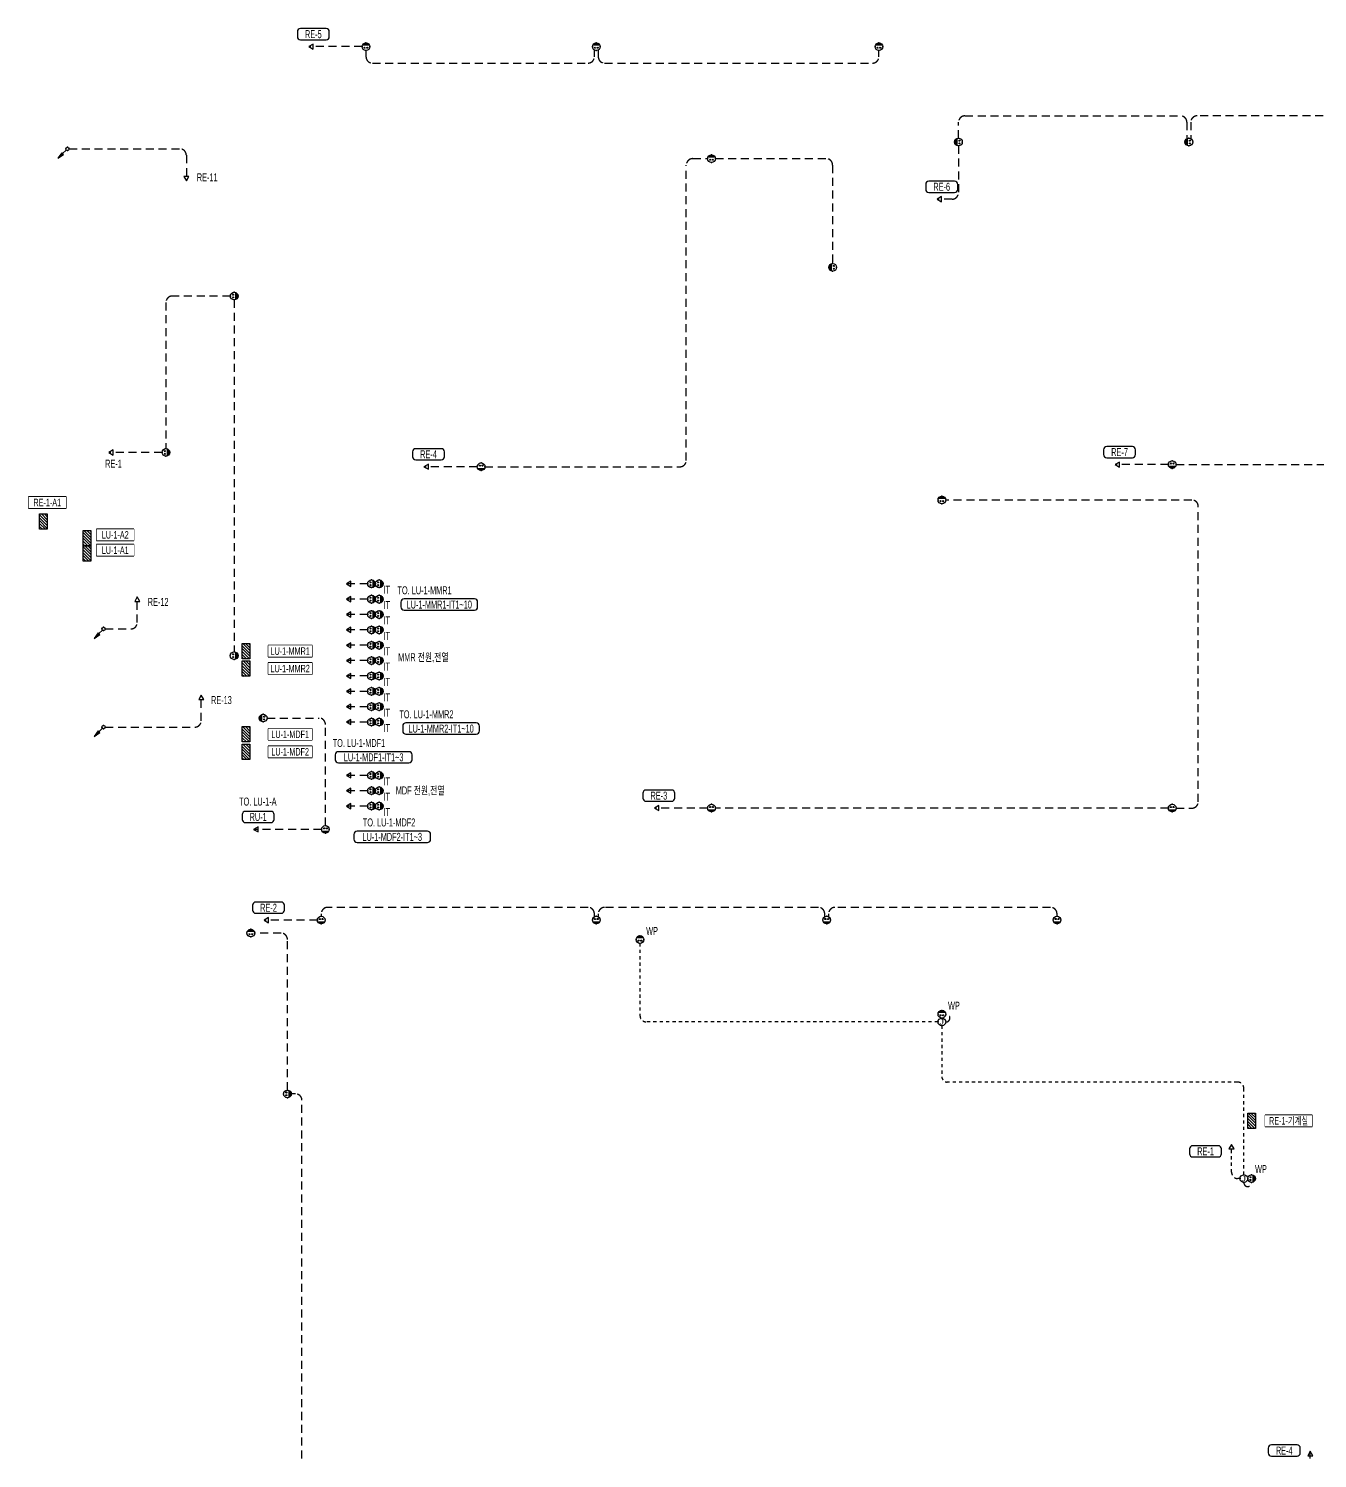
# Model space of a CAD drawing. Header units: millimetres. Extents: x 35956 to 501590, y -530175 to 881740.
# Drawn here: x 266632 to 327058, y -348850 to -281834 of the extents above; entities that cross this region are included whole.
import ezdxf
from ezdxf.enums import TextEntityAlignment as Align

# ---------------------------------------------------------------- set-up
doc = ezdxf.new("R2010")
doc.units = ezdxf.units.MM
doc.header["$LTSCALE"] = 150
doc.set_wipeout_variables(frame=1)
doc.linetypes.add('D1', pattern=[3, 1, -1, 1])
doc.linetypes.add('D2', pattern=[6.5, 2.5, -1.5, 2.5])
doc.layers.get('Defpoints').update_dxf_attribs({"color": 161})
for name, color, linetype in [('------01 Distribution Panel', 3, 'Continuous'), ('------01 Distribution Panel_UPS_Emgency', 232, 'Continuous'), ('------06 Receptacle', 6, 'Continuous'), ('-----20 General Symbol', 3, 'Continuous'), ('-----22 Embeded in Floor', 4, 'D2'), ('-----23 Concealed or Exposed Wire', 4, 'D1')]:
    doc.layers.add(name, color=color, linetype=linetype)
doc.styles.add('ELEC', font='Dotum.ttf')

# ---------------------------------------------------------------- blocks, each defined once
blk = doc.blocks.new('B02')
h = blk.add_hatch(color=256)
h.paths.add_polyline_path([(-136, 86, 0.632456), (136, 86)])
h.paths.add_polyline_path([(-75, 193, 1), (-32, 193, 1)])
h.paths.add_polyline_path([(32, 193, 1), (75, 193, 1)])
blk.add_line((-136, 86), (136, 86))
at = {"linetype": 'Continuous'}
blk.add_circle((0, 150), 150, dxfattribs=at)
for centre in [(-54, 193), (54, 193)]:
    blk.add_circle(centre, 21.4)
for p in [(-150, 150), (0, 300), (0, 0), (150, 150)]:
    blk.add_point(p)
blk = doc.blocks.new('O04')
blk.add_circle((0, 0), 150)
for p in [(-150, 0), (0, 150), (150, 0), (0, -150)]:
    blk.add_point(p)
at = {"style": 'ELEC'}
blk.add_text('J', height=214, dxfattribs=at).set_placement((0, 0), align=Align.MIDDLE)
blk = doc.blocks.new('A02')
h = blk.add_hatch()
h.set_pattern_fill('ANSI31', color=256, scale=25, style=0)
h.set_pattern_definition([(45, (-2000, -19200), (-56.1266, 56.1266), [])])
h.paths.add_polyline_path([(-300, 300), (-300, 0), (300, 0), (300, 300)])
blk.add_lwpolyline([(300, 0), (-300, 0), (-300, 300), (300, 300)], close=True)
blk = doc.blocks.new('O07')
blk.add_lwpolyline([(-173, -100), (0, 0), (-173, 100)], close=True)
blk = doc.blocks.new('O01')
blk.add_hatch(color=256).paths.add_polyline_path([(-149, -218), (-218, -149), (-368, -368)])
blk.add_line((-46, -46), (-184, -184))
blk.add_lwpolyline([(-368, -368), (-149, -218), (-218, -149), (-368, -368)])
blk.add_circle((0, 0), 65)
for p in [(-65, 0), (-65, 0), (0, 65), (0, 65), (65, 0), (65, 0), (0, -65), (0, -65)]:
    blk.add_point(p)

msp = doc.modelspace()

# ---------------------------------------------------------------- linework, layer by layer
at = {"layer": '------01 Distribution Panel', "color": 1, "elevation": 0}
for points in [[(266632, -304308), (268386, -304308), (268386, -303783), (266632, -303783)], [(269818, -306545), (271573, -306545), (271573, -306020), (269818, -306020)], [(277868, -311273), (279923, -311273), (279923, -310748), (277868, -310748)], [(277868, -315173), (279923, -315173), (279923, -314648), (277868, -314648)], [(324603, -333288), (326808, -333288), (326808, -332763), (324603, -332763)]]:
    msp.add_lwpolyline(points, close=True, dxfattribs=at)
at = {"layer": '-----22 Embeded in Floor'}
for p, q in [((268528, -287472), (273728, -287472)), ((274028, -287772), (274028, -288972)), ((282530, -307857), (281530, -307857)), ((271728, -309672), (271728, -308472)), ((282530, -308577), (281530, -308577)), ((282530, -309297), (281530, -309297)), ((270228, -309972), (271428, -309972)), ((282530, -310017), (281530, -310017)), ((282530, -310737), (281530, -310737)), ((282530, -311457), (281530, -311457)), ((282530, -312177), (281530, -312177)), ((282530, -312897), (281530, -312897)), ((274728, -314272), (274728, -313072)), ((282530, -313617), (281530, -313617)), ((277810, -314150), (280250, -314150)), ((270228, -314572), (274428, -314572)), ((280550, -319190), (280550, -314450)), ((282530, -314337), (281530, -314337)), ((282530, -316837), (281530, -316837)), ((282530, -317557), (281530, -317557)), ((282530, -318277), (281530, -318277))]:
    msp.add_line(p, q, dxfattribs=at)
at = {"layer": '-----22 Embeded in Floor', "elevation": 0}
for points in [[(282270, -282680), (279770, -282680)], [(276271, -294550), (276270, -311046)], [(272890, -301700), (270390, -301700)], [(287670, -302370), (285170, -302370)], [(320070, -302270), (317570, -302270)], [(298470, -318370), (295970, -318370)], [(320070, -318370), (298830, -318370)], [(280370, -319370), (277184, -319370)], [(280170, -323620), (277670, -323620)], [(326726, -348850), (326726, -348515)]]:
    msp.add_lwpolyline(points, dxfattribs=at)
for points in [[(282450, -282860), (282450, -283150, 0.414214), (282750, -283450), (292860, -283450, 0.414214), (293160, -283150), (293160, -282836)], [(293340, -282836), (293340, -283150, 0.414214), (293640, -283450), (306200, -283450, 0.414214), (306500, -283150), (306500, -282860)], [(310230, -286970), (310230, -286225, -0.414214), (310530, -285925), (320640, -285925, -0.414214), (320940, -286225), (320940, -286994)], [(331830, -286970), (331830, -286225, 0.414214), (331530, -285925), (321420, -285925, 0.414214), (321120, -286225), (321120, -286994)], [(310230, -287330), (310230, -289530, -0.414214), (309930, -289830), (309230, -289830)], [(288030, -302370), (297170, -302370, 0.414214), (297470, -302070), (297470, -288230, -0.414214), (297770, -287930), (298470, -287930)], [(298830, -287930), (304030, -287930, -0.414214), (304330, -288230), (304330, -292845)], [(276091, -294370), (273370, -294370, 0.414214), (273070, -294670), (273070, -301520)], [(320430, -302270), (341370, -302270, -0.09902), (341485, -302293), (341670, -302370)], [(320430, -318370), (321175, -318370, 0.414214), (321475, -318070), (321475, -304230, 0.414214), (321175, -303930), (309630, -303930)], [(293160, -323464), (293160, -323324, 0.414214), (292860, -323024), (280650, -323024, 0.414214), (280350, -323324), (280350, -323440)], [(303960, -323464), (303960, -323324, 0.414214), (303660, -323024), (293640, -323024, 0.414214), (293340, -323324), (293340, -323464)], [(314850, -323440), (314850, -323324, 0.414214), (314550, -323024), (304440, -323024, 0.414214), (304140, -323324), (304140, -323464)], [(278770, -331585), (278770, -324530, 0.414214), (278470, -324230), (277230, -324230)], [(309630, -328390, 1.110577), (309630, -328030)], [(279450, -348850), (279450, -332065, 0.414214), (279150, -331765), (278950, -331765)], [(323610, -335916, 1.061985), (323970, -335916)]]:
    msp.add_lwpolyline(points, format="xyb", dxfattribs=at)
at = {"layer": '-----22 Embeded in Floor'}
for centre, start, end in [((273728, -287772), 0, 90), ((271428, -309672), 270, 0), ((274428, -314272), 270, 0)]:
    msp.add_arc(centre, 300, start, end, dxfattribs=at)
at = {"layer": '-----23 Concealed or Exposed Wire'}
for p, q in [((295296, -324710), (295296, -328090)), ((309270, -328390), (295596, -328390)), ((309450, -328570), (309450, -330961)), ((323310, -331211), (309700, -331211)), ((323610, -335556), (323610, -331511))]:
    msp.add_line(p, q, dxfattribs=at)
at = {"layer": '-----23 Concealed or Exposed Wire', "elevation": 0}
msp.add_lwpolyline([(323430, -335736), (323332, -335736, -0.414214), (323032, -335436), (323032, -334136)], format="xyb", dxfattribs=at)
at = {"layer": '-----23 Concealed or Exposed Wire'}
for centre, radius, start, end in [((295596, -328090), 300, 180, 270), ((309700, -330961), 250, 180, 270), ((323310, -331511), 300, 0, 90)]:
    msp.add_arc(centre, radius, start, end, dxfattribs=at)

# ---------------------------------------------------------------- block references
at = {"layer": '------01 Distribution Panel', "xscale": 1.2, "yscale": 1.2, "zscale": 1.2}
for p, rotation in [((267150, -304940), 270), ((324150, -333025), 89.99999999999999)]:
    msp.add_blockref('A02', p, dxfattribs=dict(at, rotation=rotation))
at = {"layer": '------01 Distribution Panel_UPS_Emgency', "xscale": 1.2, "yscale": 1.2, "zscale": 1.2, "rotation": 270}
for p in [(269190, -306440), (276650, -311010), (276650, -311830), (276650, -314910), (276650, -315730)]:
    msp.add_blockref('A02', p, dxfattribs=at)
at = {"layer": '------06 Receptacle', "xscale": 1.2, "yscale": 1.2, "zscale": 1.2}
for p, rotation in [((282450, -282500), 180), ((293250, -282500), 180), ((306500, -282500), 180), ((310050, -287150), 270), ((320850, -287150), 270), ((298650, -287750), 180), ((304150, -293025), 270), ((276451, -294370), 89.99999905542991), ((273250, -301700), 89.99999999999999), ((309450, -303750), 180), ((282890, -307857), 89.99999999999999), ((283250, -307857), 89.99999999999999), ((282890, -308577), 89.99999999999999), ((283250, -308577), 89.99999999999999), ((282890, -309297), 89.99999999999999), ((283250, -309297), 89.99999999999999), ((282890, -310017), 89.99999999999999), ((283250, -310017), 89.99999999999999), ((282890, -310737), 89.99999999999999), ((283250, -310737), 89.99999999999999), ((276450, -311226), 89.99999905542991), ((282890, -311457), 89.99999999999999), ((283250, -311457), 89.99999999999999), ((282890, -312177), 89.99999999999999), ((283250, -312177), 89.99999999999999), ((282890, -312897), 89.99999999999999), ((283250, -312897), 89.99999999999999), ((282890, -313617), 89.99999999999999), ((283250, -313617), 89.99999999999999), ((277450, -314150), 270), ((282890, -314337), 89.99999999999999), ((283250, -314337), 89.99999999999999), ((282890, -316837), 89.99999999999999), ((283250, -316837), 89.99999999999999), ((282890, -317557), 89.99999999999999), ((283250, -317557), 89.99999999999999), ((282890, -318277), 89.99999999999999), ((283250, -318277), 89.99999999999999), ((320250, -318550), 9.44570097154037e-07), ((293250, -323800), 9.44570097154037e-07), ((304050, -323800), 9.44570097154037e-07), ((314850, -323800), 9.44570097154037e-07), ((277050, -324050), 180.0000009445698), ((295296, -324350), 180.0000009445698), ((309450, -327850), 180.0000009445698), ((278950, -331765), 90.00000094456985), ((324150, -335736), 90.00000094457002)]:
    msp.add_blockref('B02', p, dxfattribs=dict(at, rotation=rotation))
for p in [(287850, -302550), (320250, -302450), (298650, -318550), (280550, -319550), (280350, -323800)]:
    msp.add_blockref('B02', p, dxfattribs=at)
at = {"layer": '-----20 General Symbol', "xscale": 1.2, "yscale": 1.2, "zscale": 1.2}
for name, p in [('O01', (268450, -287472)), ('O01', (270150, -309972)), ('O01', (270150, -314572)), ('O04', (309450, -328390)), ('O04', (323610, -335736))]:
    msp.add_blockref(name, p, dxfattribs=at)
at = {"layer": '-----22 Embeded in Floor', "xscale": 1.2, "yscale": 1.2, "zscale": 1.2}
for p, rotation in [((279770, -282680), 180), ((274028, -288972), 270), ((309230, -289830), 180), ((270390, -301700), 180), ((317570, -302270), 180), ((285170, -302370), 180), ((281530, -307857), 180), ((271728, -308472), 89.99999999999997), ((281530, -308577), 180), ((281530, -309297), 180), ((281530, -310017), 180), ((281530, -310737), 180), ((281530, -311457), 180), ((281530, -312177), 180), ((281530, -312897), 180), ((274728, -313072), 89.99999999999997), ((281530, -313617), 180), ((281530, -314337), 180), ((281530, -316837), 180), ((281530, -317557), 180), ((281530, -318277), 180), ((295970, -318370), 180), ((277184, -319370), 180), ((277670, -323620), 180), ((323032, -334136), 89.99999999999999), ((326726, -348515), 89.99999999999999)]:
    msp.add_blockref('O07', p, dxfattribs=dict(at, rotation=rotation))

# ---------------------------------------------------------------- texts
at = {"layer": '------06 Receptacle', "style": 'ELEC', "width": 0.7}
for s, p in [('IT', (283426, -308136)), ('IT', (283426, -308856)), ('IT', (283426, -309576)), ('IT', (283426, -310296)), ('IT', (283426, -311016)), ('IT', (283426, -311736)), ('IT', (283426, -312456)), ('IT', (283426, -313176)), ('IT', (283426, -313896)), ('IT', (283426, -314616)), ('IT', (283426, -317116)), ('IT', (283426, -317836)), ('IT', (283426, -318556)), ('WP', (295863, -324129)), ('WP', (310016, -327629)), ('WP', (324412, -335288))]:
    msp.add_text(s, height=375, dxfattribs=at).set_placement(p, align=Align.MIDDLE)
at = {"layer": 'Defpoints', "style": 'ELEC', "width": 0.7}
for s, p in [('MMR 전원,전열', (285142, -311306)), ('MDF 전원,전열', (284990, -317548))]:
    msp.add_text(s, height=375, dxfattribs=at).set_placement(p, align=Align.MIDDLE)

# ---------------------------------------------------------------- wipeouts: each hides what was drawn before it
at = {"color": 1, "linetype": 'Continuous'}
for points in [[(284086, -308943), (284088, -308966), (284094, -308989), (284103, -309011), (284115, -309031), (284130, -309049), (284148, -309064), (284168, -309076), (284190, -309085), (284213, -309091), (284236, -309093), (287536, -309093), (287560, -309091), (287583, -309085), (287604, -309076), (287624, -309064), (287642, -309049), (287658, -309031), (287670, -309011), (287679, -308989), (287684, -308966), (287686, -308943), (287686, -308718), (287684, -308694), (287679, -308671), (287670, -308649), (287658, -308629), (287642, -308612), (287624, -308596), (287604, -308584), (287583, -308575), (287560, -308569), (287536, -308568), (284236, -308568), (284213, -308569), (284190, -308575), (284168, -308584), (284148, -308596), (284130, -308612), (284115, -308629), (284103, -308649), (284094, -308671), (284088, -308694), (284086, -308718)], [(284173, -314755), (284175, -314779), (284181, -314801), (284190, -314823), (284202, -314843), (284217, -314861), (284235, -314876), (284255, -314889), (284277, -314898), (284300, -314903), (284323, -314905), (287623, -314905), (287647, -314903), (287670, -314898), (287691, -314889), (287711, -314876), (287729, -314861), (287745, -314843), (287757, -314823), (287766, -314801), (287771, -314779), (287773, -314755), (287773, -314530), (287771, -314507), (287766, -314484), (287757, -314462), (287745, -314442), (287729, -314424), (287711, -314409), (287691, -314396), (287670, -314387), (287647, -314382), (287623, -314380), (284323, -314380), (284300, -314382), (284277, -314387), (284255, -314396), (284235, -314409), (284217, -314424), (284202, -314442), (284190, -314462), (284181, -314484), (284175, -314507), (284173, -314530)], [(281010, -316100), (281012, -316124), (281018, -316147), (281027, -316169), (281039, -316189), (281054, -316206), (281072, -316222), (281092, -316234), (281114, -316243), (281137, -316249), (281160, -316250), (284460, -316250), (284484, -316249), (284507, -316243), (284528, -316234), (284548, -316222), (284566, -316206), (284582, -316189), (284594, -316169), (284603, -316147), (284608, -316124), (284610, -316100), (284610, -315875), (284608, -315852), (284603, -315829), (284594, -315807), (284582, -315787), (284566, -315769), (284548, -315754), (284528, -315742), (284507, -315733), (284484, -315727), (284460, -315725), (281160, -315725), (281137, -315727), (281114, -315733), (281092, -315742), (281072, -315754), (281054, -315769), (281039, -315787), (281027, -315807), (281018, -315829), (281012, -315852), (281010, -315875)], [(281881, -319832), (281882, -319855), (281888, -319878), (281897, -319900), (281909, -319920), (281924, -319938), (281942, -319953), (281962, -319965), (281984, -319974), (282007, -319980), (282031, -319982), (285331, -319982), (285354, -319980), (285377, -319974), (285399, -319965), (285419, -319953), (285437, -319938), (285452, -319920), (285464, -319900), (285473, -319878), (285479, -319855), (285481, -319832), (285481, -319607), (285479, -319583), (285473, -319560), (285464, -319539), (285452, -319519), (285437, -319501), (285419, -319485), (285399, -319473), (285377, -319464), (285354, -319459), (285331, -319457), (282031, -319457), (282007, -319459), (281984, -319464), (281962, -319473), (281942, -319485), (281924, -319501), (281909, -319519), (281897, -319539), (281888, -319560), (281882, -319583), (281881, -319607)], [(321064, -334571), (321065, -334595), (321071, -334618), (321080, -334640), (321092, -334660), (321108, -334678), (321125, -334693), (321146, -334705), (321167, -334714), (321190, -334720), (321214, -334721), (322414, -334721), (322437, -334720), (322460, -334714), (322482, -334705), (322502, -334693), (322520, -334678), (322535, -334660), (322547, -334640), (322556, -334618), (322562, -334595), (322564, -334571), (322564, -334346), (322562, -334323), (322556, -334300), (322547, -334278), (322535, -334258), (322520, -334240), (322502, -334225), (322482, -334213), (322460, -334204), (322437, -334198), (322414, -334196), (321214, -334196), (321190, -334198), (321167, -334204), (321146, -334213), (321125, -334225), (321108, -334240), (321092, -334258), (321080, -334278), (321071, -334300), (321065, -334323), (321064, -334346)], [(324754, -348595), (324756, -348619), (324762, -348642), (324771, -348663), (324783, -348683), (324798, -348701), (324816, -348717), (324836, -348729), (324858, -348738), (324881, -348743), (324904, -348745), (326104, -348745), (326128, -348743), (326151, -348738), (326172, -348729), (326192, -348717), (326210, -348701), (326226, -348683), (326238, -348663), (326247, -348642), (326252, -348619), (326254, -348595), (326254, -348370), (326252, -348347), (326247, -348324), (326238, -348302), (326226, -348282), (326210, -348264), (326192, -348249), (326172, -348237), (326151, -348228), (326128, -348222), (326104, -348220), (324904, -348220), (324881, -348222), (324858, -348228), (324836, -348237), (324816, -348249), (324798, -348264), (324783, -348282), (324771, -348302), (324762, -348324), (324756, -348347), (324754, -348370)]]:
    msp.add_wipeout(points, dxfattribs=at)

# ---------------------------------------------------------------- next in the draw order: linework, layer by layer
at = {"color": 1, "linetype": 'Continuous', "elevation": 0}
for points in [[(284086, -308943, 0.414214), (284236, -309093), (287536, -309093, 0.414214), (287686, -308943), (287686, -308718, 0.414214), (287536, -308568), (284236, -308568, 0.414214), (284086, -308718)], [(284173, -314755, 0.414214), (284323, -314905), (287623, -314905, 0.414214), (287773, -314755), (287773, -314530, 0.414214), (287623, -314380), (284323, -314380, 0.414214), (284173, -314530)], [(281010, -316100, 0.414214), (281160, -316250), (284460, -316250, 0.414214), (284610, -316100), (284610, -315875, 0.414214), (284460, -315725), (281160, -315725, 0.414214), (281010, -315875)], [(321064, -334571, 0.414214), (321214, -334721), (322414, -334721, 0.414214), (322564, -334571), (322564, -334346, 0.414214), (322414, -334196), (321214, -334196, 0.414214), (321064, -334346)], [(324754, -348595, 0.414214), (324904, -348745), (326104, -348745, 0.414214), (326254, -348595), (326254, -348370, 0.414214), (326104, -348220), (324904, -348220, 0.414214), (324754, -348370)]]:
    msp.add_lwpolyline(points, format="xyb", close=True, dxfattribs=at)
at = {"color": 1, "linetype": 'Continuous'}
msp.add_lwpolyline([(281881, -319832, 0.414214), (282031, -319982), (285331, -319982, 0.414214), (285481, -319832), (285481, -319607, 0.414214), (285331, -319457), (282031, -319457, 0.414214), (281881, -319607)], format="xyb", close=True, dxfattribs=at)

# ---------------------------------------------------------------- next in the draw order: texts
at = {"style": 'ELEC', "width": 0.7}
for s, p in [('TO. LU-1-MMR1', (285197, -308161)), ('LU-1-MMR1-IT1~10', (285886, -308830)), ('TO. LU-1-MMR2', (285284, -313973)), ('LU-1-MMR2-IT1~10', (285973, -314643)), ('TO. LU-1-MDF1', (282120, -315319)), ('LU-1-MDF1-IT1~3', (282810, -315988)), ('TO. LU-1-MDF2', (283533, -319041)), ('LU-1-MDF2-IT1~3', (283681, -319719)), ('RE-1', (321814, -334459)), ('RE-4', (325504, -348483))]:
    msp.add_text(s, height=375, dxfattribs=at).set_placement(p, align=Align.MIDDLE)

# ---------------------------------------------------------------- next in the draw order: wipeouts: each hides what was drawn before it
at = {"color": 1}
for points in [[(266632, -304308), (268386, -304308), (268386, -303783), (266632, -303783)], [(324603, -333288), (326808, -333288), (326808, -332763), (324603, -332763)]]:
    msp.add_wipeout(points, dxfattribs=at).dxf.layer = '------01 Distribution Panel'
at = {"color": 1, "linetype": 'Continuous'}
for points in [[(279232, -282209), (279233, -282233), (279239, -282255), (279248, -282277), (279260, -282297), (279276, -282315), (279293, -282330), (279314, -282343), (279335, -282352), (279358, -282357), (279382, -282359), (280582, -282359), (280605, -282357), (280628, -282352), (280650, -282343), (280670, -282330), (280688, -282315), (280703, -282297), (280715, -282277), (280724, -282255), (280730, -282233), (280732, -282209), (280732, -281984), (280730, -281961), (280724, -281938), (280715, -281916), (280703, -281896), (280688, -281878), (280670, -281863), (280650, -281850), (280628, -281841), (280605, -281836), (280582, -281834), (279382, -281834), (279358, -281836), (279335, -281841), (279314, -281850), (279293, -281863), (279276, -281878), (279260, -281896), (279248, -281916), (279239, -281938), (279233, -281961), (279232, -281984)], [(274256, -288918), (274258, -288942), (274263, -288965), (274272, -288986), (274284, -289006), (274300, -289024), (274318, -289040), (274338, -289052), (274359, -289061), (274382, -289066), (274406, -289068), (275606, -289068), (275629, -289066), (275652, -289061), (275674, -289052), (275694, -289040), (275712, -289024), (275727, -289006), (275739, -288986), (275748, -288965), (275754, -288942), (275756, -288918), (275756, -288693), (275754, -288670), (275748, -288647), (275739, -288625), (275727, -288605), (275712, -288587), (275694, -288572), (275674, -288560), (275652, -288551), (275629, -288545), (275606, -288543), (274406, -288543), (274382, -288545), (274359, -288551), (274338, -288560), (274318, -288572), (274300, -288587), (274284, -288605), (274272, -288625), (274263, -288647), (274258, -288670), (274256, -288693)], [(308692, -289359), (308693, -289383), (308699, -289405), (308708, -289427), (308720, -289447), (308736, -289465), (308753, -289480), (308774, -289493), (308795, -289502), (308818, -289507), (308842, -289509), (310042, -289509), (310065, -289507), (310088, -289502), (310110, -289493), (310130, -289480), (310148, -289465), (310163, -289447), (310175, -289427), (310184, -289405), (310190, -289383), (310192, -289359), (310192, -289134), (310190, -289111), (310184, -289088), (310175, -289066), (310163, -289046), (310148, -289028), (310130, -289013), (310110, -289000), (310088, -288991), (310065, -288986), (310042, -288984), (308842, -288984), (308818, -288986), (308795, -288991), (308774, -289000), (308753, -289013), (308736, -289028), (308720, -289046), (308708, -289066), (308699, -289088), (308693, -289111), (308692, -289134)], [(284632, -301899), (284633, -301923), (284639, -301945), (284648, -301967), (284660, -301987), (284676, -302005), (284693, -302020), (284714, -302033), (284735, -302042), (284758, -302047), (284782, -302049), (285982, -302049), (286005, -302047), (286028, -302042), (286050, -302033), (286070, -302020), (286088, -302005), (286103, -301987), (286115, -301967), (286124, -301945), (286130, -301923), (286132, -301899), (286132, -301674), (286130, -301651), (286124, -301628), (286115, -301606), (286103, -301586), (286088, -301568), (286070, -301553), (286050, -301540), (286028, -301531), (286005, -301526), (285982, -301524), (284782, -301524), (284758, -301526), (284735, -301531), (284714, -301540), (284693, -301553), (284676, -301568), (284660, -301586), (284648, -301606), (284639, -301628), (284633, -301651), (284632, -301674)], [(317032, -301799), (317033, -301823), (317039, -301845), (317048, -301867), (317060, -301887), (317076, -301905), (317093, -301920), (317114, -301933), (317135, -301942), (317158, -301947), (317182, -301949), (318382, -301949), (318405, -301947), (318428, -301942), (318450, -301933), (318470, -301920), (318488, -301905), (318503, -301887), (318515, -301867), (318524, -301845), (318530, -301823), (318532, -301799), (318532, -301574), (318530, -301551), (318524, -301528), (318515, -301506), (318503, -301486), (318488, -301468), (318470, -301453), (318450, -301440), (318428, -301431), (318405, -301426), (318382, -301424), (317182, -301424), (317158, -301426), (317135, -301431), (317114, -301440), (317093, -301453), (317076, -301468), (317060, -301486), (317048, -301506), (317039, -301528), (317033, -301551), (317032, -301574)], [(269862, -302340), (269864, -302363), (269870, -302386), (269879, -302408), (269891, -302428), (269906, -302446), (269924, -302461), (269944, -302473), (269966, -302482), (269989, -302488), (270012, -302490), (271212, -302490), (271236, -302488), (271259, -302482), (271281, -302473), (271301, -302461), (271319, -302446), (271334, -302428), (271346, -302408), (271355, -302386), (271361, -302363), (271362, -302340), (271362, -302115), (271361, -302091), (271355, -302068), (271346, -302047), (271334, -302027), (271319, -302009), (271301, -301993), (271281, -301981), (271259, -301972), (271236, -301967), (271212, -301965), (270012, -301965), (269989, -301967), (269966, -301972), (269944, -301981), (269924, -301993), (269906, -302009), (269891, -302027), (269879, -302047), (269870, -302068), (269864, -302091), (269862, -302115)], [(271955, -308818), (271956, -308841), (271962, -308864), (271971, -308886), (271983, -308906), (271998, -308924), (272016, -308939), (272036, -308951), (272058, -308960), (272081, -308966), (272105, -308968), (273305, -308968), (273328, -308966), (273351, -308960), (273373, -308951), (273393, -308939), (273411, -308924), (273426, -308906), (273438, -308886), (273447, -308864), (273453, -308841), (273455, -308818), (273455, -308593), (273453, -308569), (273447, -308546), (273438, -308525), (273426, -308504), (273411, -308487), (273393, -308471), (273373, -308459), (273351, -308450), (273328, -308444), (273305, -308443), (272105, -308443), (272081, -308444), (272058, -308450), (272036, -308459), (272016, -308471), (271998, -308487), (271983, -308504), (271971, -308525), (271962, -308546), (271956, -308569), (271955, -308593)], [(274923, -313418), (274925, -313442), (274930, -313465), (274939, -313486), (274952, -313506), (274967, -313524), (274985, -313540), (275005, -313552), (275027, -313561), (275050, -313566), (275073, -313568), (276273, -313568), (276296, -313566), (276319, -313561), (276341, -313552), (276361, -313540), (276379, -313524), (276394, -313506), (276407, -313486), (276416, -313465), (276421, -313442), (276423, -313418), (276423, -313193), (276421, -313170), (276416, -313147), (276407, -313125), (276394, -313105), (276379, -313087), (276361, -313072), (276341, -313060), (276319, -313051), (276296, -313045), (276273, -313043), (275073, -313043), (275050, -313045), (275027, -313051), (275005, -313060), (274985, -313072), (274967, -313087), (274952, -313105), (274939, -313125), (274930, -313147), (274925, -313170), (274923, -313193)], [(295432, -317899), (295433, -317923), (295439, -317945), (295448, -317967), (295460, -317987), (295476, -318005), (295493, -318020), (295514, -318033), (295535, -318042), (295558, -318047), (295582, -318049), (296782, -318049), (296805, -318047), (296828, -318042), (296850, -318033), (296870, -318020), (296888, -318005), (296903, -317987), (296915, -317967), (296924, -317945), (296930, -317923), (296932, -317899), (296932, -317674), (296930, -317651), (296924, -317628), (296915, -317606), (296903, -317586), (296888, -317568), (296870, -317553), (296850, -317540), (296828, -317531), (296805, -317526), (296782, -317524), (295582, -317524), (295558, -317526), (295535, -317531), (295514, -317540), (295493, -317553), (295476, -317568), (295460, -317586), (295448, -317606), (295439, -317628), (295433, -317651), (295432, -317674)], [(276645, -318899), (276647, -318923), (276653, -318945), (276662, -318967), (276674, -318987), (276689, -319005), (276707, -319020), (276727, -319033), (276749, -319042), (276772, -319047), (276795, -319049), (277995, -319049), (278019, -319047), (278042, -319042), (278063, -319033), (278084, -319020), (278101, -319005), (278117, -318987), (278129, -318967), (278138, -318945), (278144, -318923), (278145, -318899), (278145, -318674), (278144, -318651), (278138, -318628), (278129, -318606), (278117, -318586), (278101, -318568), (278084, -318553), (278063, -318540), (278042, -318531), (278019, -318526), (277995, -318524), (276795, -318524), (276772, -318526), (276749, -318531), (276727, -318540), (276707, -318553), (276689, -318568), (276674, -318586), (276662, -318606), (276653, -318628), (276647, -318651), (276645, -318674)], [(277132, -323149), (277133, -323173), (277139, -323195), (277148, -323217), (277160, -323237), (277176, -323255), (277193, -323270), (277214, -323283), (277235, -323292), (277258, -323297), (277282, -323299), (278482, -323299), (278505, -323297), (278528, -323292), (278550, -323283), (278570, -323270), (278588, -323255), (278603, -323237), (278615, -323217), (278624, -323195), (278630, -323173), (278632, -323149), (278632, -322924), (278630, -322901), (278624, -322878), (278615, -322856), (278603, -322836), (278588, -322818), (278570, -322803), (278550, -322790), (278528, -322781), (278505, -322776), (278482, -322774), (277282, -322774), (277258, -322776), (277235, -322781), (277214, -322790), (277193, -322803), (277176, -322818), (277160, -322836), (277148, -322856), (277139, -322878), (277133, -322901), (277132, -322924)]]:
    msp.add_wipeout(points, dxfattribs=at)
at = {"color": 1}
for points in [[(269818, -306545), (271573, -306545), (271573, -306020), (269818, -306020)], [(277868, -311273), (279923, -311273), (279923, -310748), (277868, -310748)], [(277868, -315173), (279923, -315173), (279923, -314648), (277868, -314648)]]:
    msp.add_wipeout(points, dxfattribs=at)

# ---------------------------------------------------------------- next in the draw order: linework, layer by layer
at = {"layer": '------01 Distribution Panel', "color": 1, "elevation": 0}
for points in [[(269818, -305825), (271573, -305825), (271573, -305300), (269818, -305300)], [(277868, -312093), (279923, -312093), (279923, -311568), (277868, -311568)], [(277868, -315993), (279923, -315993), (279923, -315468), (277868, -315468)]]:
    msp.add_lwpolyline(points, close=True, dxfattribs=at)
at = {"layer": '-----22 Embeded in Floor'}
msp.add_arc((280250, -314450), 300, 0, 90, dxfattribs=at)
at = {"color": 1, "linetype": 'Continuous', "elevation": 0}
for points in [[(279232, -282209, 0.414214), (279382, -282359), (280582, -282359, 0.414214), (280732, -282209), (280732, -281984, 0.414214), (280582, -281834), (279382, -281834, 0.414214), (279232, -281984)], [(308692, -289359, 0.414214), (308842, -289509), (310042, -289509, 0.414214), (310192, -289359), (310192, -289134, 0.414214), (310042, -288984), (308842, -288984, 0.414214), (308692, -289134)], [(284632, -301899, 0.414214), (284782, -302049), (285982, -302049, 0.414214), (286132, -301899), (286132, -301674, 0.414214), (285982, -301524), (284782, -301524, 0.414214), (284632, -301674)], [(317032, -301799, 0.414214), (317182, -301949), (318382, -301949, 0.414214), (318532, -301799), (318532, -301574, 0.414214), (318382, -301424), (317182, -301424, 0.414214), (317032, -301574)], [(295432, -317899, 0.414214), (295582, -318049), (296782, -318049, 0.414214), (296932, -317899), (296932, -317674, 0.414214), (296782, -317524), (295582, -317524, 0.414214), (295432, -317674)], [(276645, -318899, 0.414214), (276795, -319049), (277995, -319049, 0.414214), (278145, -318899), (278145, -318674, 0.414214), (277995, -318524), (276795, -318524, 0.414214), (276645, -318674)], [(277132, -323149, 0.414214), (277282, -323299), (278482, -323299, 0.414214), (278632, -323149), (278632, -322924, 0.414214), (278482, -322774), (277282, -322774, 0.414214), (277132, -322924)]]:
    msp.add_lwpolyline(points, format="xyb", close=True, dxfattribs=at)

# ---------------------------------------------------------------- next in the draw order: block references
at = {"layer": '------01 Distribution Panel_UPS_Emgency', "xscale": 1.2, "yscale": 1.2, "zscale": 1.2, "rotation": 270}
msp.add_blockref('A02', (269190, -305720), dxfattribs=at)

# ---------------------------------------------------------------- next in the draw order: texts
at = {"layer": '------01 Distribution Panel', "style": 'ELEC', "width": 0.7}
for s, p in [('RE-1-A1', (267509, -304045)), ('RE-1-기계실', (325706, -333025))]:
    msp.add_text(s, height=350, dxfattribs=at).set_placement(p, align=Align.MIDDLE_CENTER)
at = {"layer": '------01 Distribution Panel_UPS_Emgency', "style": 'ELEC', "width": 0.7}
for s, p in [('LU-1-MMR1', (278895, -311010)), ('LU-1-MDF1', (278895, -314910))]:
    msp.add_text(s, height=350, dxfattribs=at).set_placement(p, align=Align.MIDDLE_CENTER)
at = {"style": 'ELEC', "width": 0.7}
for s, p in [('RE-5', (279982, -282097)), ('RE-11', (275006, -288806)), ('RE-6', (309442, -289247)), ('RE-7', (317782, -301687)), ('RE-1', (270612, -302227)), ('RE-4', (285382, -301787)), ('RE-12', (272705, -308705)), ('RE-13', (275673, -313306)), ('RE-3', (296182, -317787)), ('TO. LU-1-A', (277380, -318063)), ('RU-1', (277395, -318787)), ('RE-2', (277882, -323037))]:
    msp.add_text(s, height=375, dxfattribs=at).set_placement(p, align=Align.MIDDLE)

# ---------------------------------------------------------------- next in the draw order: wipeouts: each hides what was drawn before it
at = {"color": 1}
for points in [[(269818, -305825), (271573, -305825), (271573, -305300), (269818, -305300)], [(277868, -312093), (279923, -312093), (279923, -311568), (277868, -311568)], [(277868, -315993), (279923, -315993), (279923, -315468), (277868, -315468)]]:
    msp.add_wipeout(points, dxfattribs=at)

# ---------------------------------------------------------------- next in the draw order: texts
at = {"layer": '------01 Distribution Panel_UPS_Emgency', "style": 'ELEC', "width": 0.7}
for s, p in [('LU-1-A2', (270695, -305563)), ('LU-1-A1', (270695, -306283)), ('LU-1-MMR2', (278895, -311830)), ('LU-1-MDF2', (278895, -315730))]:
    msp.add_text(s, height=350, dxfattribs=at).set_placement(p, align=Align.MIDDLE_CENTER)

doc.saveas('drawing.dxf')
